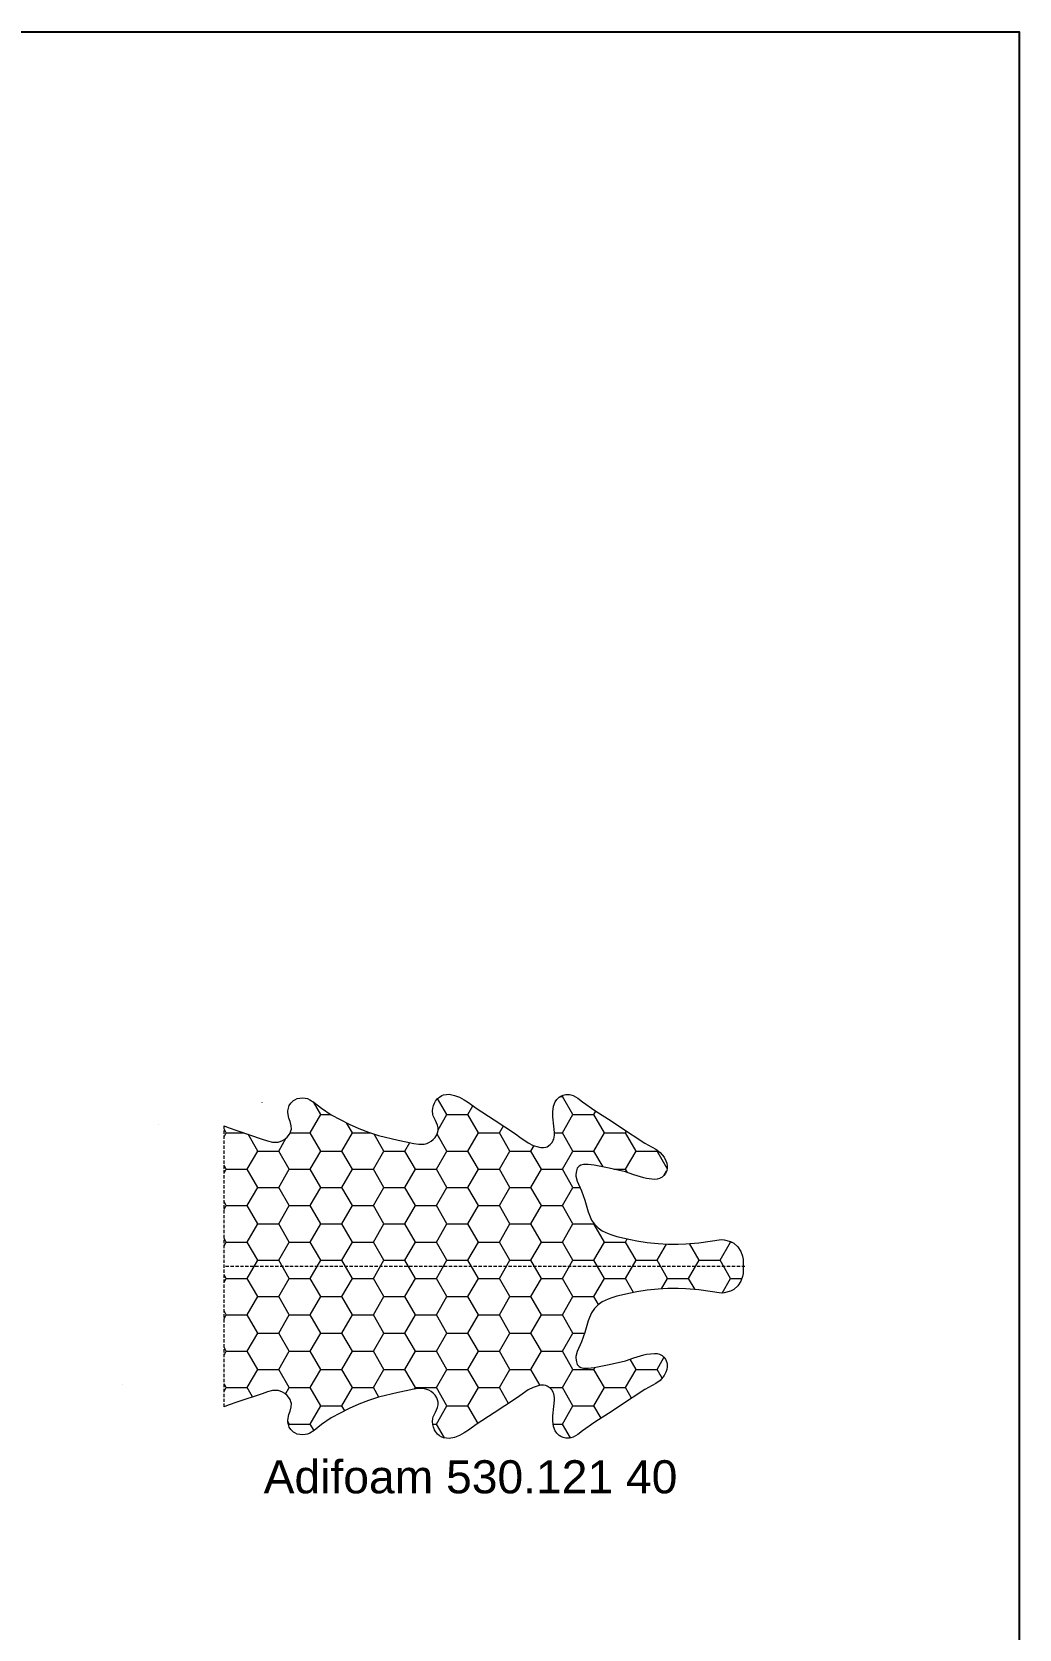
# Model space of a CAD drawing. Header units: millimetres. Extents: x 1744 to 18744, y -2272 to 2782.
# Drawn here: x 5257.2 to 5331.8, y 1722.2 to 1842.8 of the extents above; entities that cross this region are included whole.
import ezdxf

# ---------------------------------------------------------------- set-up
doc = ezdxf.new("R2010")
doc.units = ezdxf.units.MM
doc.linetypes.add('HIDDEN', pattern=[0.375, 0.25, -0.125])
doc.layers.add('2', color=3, linetype='HIDDEN', lineweight=13)
doc.layers.add('Уплотнители', color=1, linetype='Continuous', lineweight=20)
doc.styles.get("Standard").update_dxf_attribs({"font": 'arial.ttf'})

# ---------------------------------------------------------------- blocks, each defined once
blk = doc.blocks.new('Adifoam 530.121 40')
at = {"layer": 'Уплотнители', "true_color": 0x139b48}
h = blk.add_hatch(dxfattribs=at)
h.set_pattern_fill('HONEY', color=114, scale=0.5)
h.set_pattern_definition([(0, (-5098.4201, -1689.7389), (2.38125, 1.37481532), [1.5875, -3.175]), (120, (-5098.4201, -1689.7389), (-2.38125, 1.37481533), [1.5875, -3.175]), (60, (-5098.4201, -1689.7389), (5e-09, 2.74963065), [-3.175, 1.5875])])
h.paths.add_polyline_path([(-44.2, 10.67), (-44.15, 10.76), (-44.15, 10.82)])
h.paths.add_polyline_path([(-44.16, -10.65), (-44.29, -10.5), (-44.15, -10.76)])
h.paths.add_polyline_path([(-46.76, -8.96), (-46.93, -8.93), (-46.68, -9)])
h.paths.add_polyline_path([(-39.22, 10.62), (-39.22, -10.62), (-38.9, -10.49), (-38.17, -10.24), (-36.34, -9.62), (-35.93, -9.48), (-35.55, -9.38), (-35.12, -9.39), (-34.98, -9.42), (-34.8, -9.5), (-34.63, -9.6), (-34.44, -9.76), (-34.34, -9.88), (-34.23, -10.05), (-34.16, -10.23), (-34.13, -10.37), (-34.14, -10.62), (-34.22, -10.95), (-34.31, -11.19), (-34.41, -11.63), (-34.4, -11.76), (-34.36, -11.95), (-34.29, -12.14), (-34.18, -12.32), (-33.96, -12.53), (-33.88, -12.58), (-33.69, -12.67), (-33.5, -12.71), (-33.3, -12.73), (-33.08, -12.71), (-32.91, -12.67), (-32.74, -12.59), (-32.41, -12.39), (-31.85, -11.94), (-31.13, -11.44), (-29.77, -10.74), (-29.03, -10.42), (-28.3, -10.13), (-27.56, -9.89), (-26.06, -9.54), (-25.47, -9.41), (-24.89, -9.28), (-24.5, -9.22), (-24.11, -9.24), (-23.89, -9.29), (-23.74, -9.36), (-23.57, -9.46), (-23.41, -9.58), (-23.27, -9.73), (-23.14, -9.94), (-23.09, -10.08), (-23.05, -10.27), (-23.04, -10.47), (-23.08, -10.67), (-23.23, -11.02), (-23.41, -11.37), (-23.44, -11.47), (-23.47, -11.75), (-23.45, -11.95), (-23.4, -12.15), (-23.32, -12.34), (-23.24, -12.47), (-23.08, -12.67), (-22.93, -12.79), (-22.76, -12.9), (-22.63, -12.95), (-22.4, -12.99), (-22.2, -13), (-21.81, -12.92), (-21.44, -12.78), (-21.08, -12.58), (-20.75, -12.37), (-20.16, -11.95), (-18.81, -11.07), (-17.2, -10.01), (-16.88, -9.77), (-16.24, -9.33), (-15.86, -9.14), (-15.49, -9.02), (-15.29, -8.98), (-15.09, -8.97), (-14.85, -9.02), (-14.57, -9.2), (-14.44, -9.36), (-14.31, -9.58), (-14.24, -9.91), (-14.24, -10.1), (-14.29, -10.58), (-14.38, -11.29), (-14.39, -11.68), (-14.32, -12.1), (-14.19, -12.43), (-14.08, -12.6), (-13.89, -12.78), (-13.78, -12.85), (-13.6, -12.93), (-13.4, -12.98), (-13.13, -12.98), (-13.02, -12.96), (-12.83, -12.9), (-12.5, -12.7), (-12.13, -12.42), (-11.2, -11.77), (-9.9, -10.95), (-9.27, -10.51), (-7.43, -9.3), (-6.59, -8.85), (-6.28, -8.61), (-5.96, -8.25), (-5.83, -7.98), (-5.77, -7.79), (-5.74, -7.59), (-5.74, -7.39), (-5.77, -7.25), (-5.87, -7.02), (-5.99, -6.86), (-6.13, -6.74), (-6.31, -6.64), (-6.5, -6.59), (-6.69, -6.57), (-7.3, -6.63), (-7.51, -6.68), (-8.25, -6.91), (-8.88, -7.13), (-10.11, -7.42), (-10.49, -7.5), (-11.25, -7.64), (-11.7, -7.69), (-12.07, -7.69), (-12.26, -7.65), (-12.4, -7.57), (-12.53, -7.41), (-12.6, -7.22), (-12.65, -6.87), (-12.55, -6.43), (-12.22, -5.7), (-11.97, -4.99), (-11.71, -4.11), (-11.62, -3.86), (-11.45, -3.5), (-11.24, -3.18), (-10.96, -2.91), (-10.64, -2.69), (-10.2, -2.48), (-9.91, -2.37), (-9.54, -2.25), (-8.51, -2.02), (-8.02, -1.93), (-7.25, -1.81), (-6.41, -1.72), (-5.69, -1.68), (-4.91, -1.68), (-4.33, -1.7), (-3.36, -1.78), (-1.63, -2.02), (-1.43, -2.01), (-0.95, -1.88), (-0.7, -1.74), (-0.41, -1.47), (-0.17, -1.12), (-0.04, -0.76), (0, -0.53), (0, 0), (0, 0.53), (-0.04, 0.76), (-0.17, 1.12), (-0.41, 1.47), (-0.7, 1.74), (-0.95, 1.88), (-1.43, 2.01), (-1.63, 2.02), (-3.36, 1.78), (-4.33, 1.7), (-4.91, 1.68), (-5.69, 1.68), (-6.41, 1.72), (-7.25, 1.81), (-8.02, 1.93), (-8.51, 2.02), (-9.54, 2.25), (-9.91, 2.37), (-10.2, 2.48), (-10.64, 2.69), (-10.96, 2.91), (-11.24, 3.18), (-11.45, 3.5), (-11.62, 3.86), (-11.71, 4.11), (-11.97, 4.99), (-12.22, 5.7), (-12.55, 6.43), (-12.64, 6.81), (-12.64, 6.94), (-12.6, 7.22), (-12.53, 7.41), (-12.4, 7.57), (-12.26, 7.65), (-12.07, 7.69), (-11.7, 7.69), (-11.25, 7.64), (-10.49, 7.5), (-10.11, 7.42), (-8.88, 7.13), (-8.25, 6.91), (-7.51, 6.68), (-7.3, 6.63), (-6.69, 6.57), (-6.5, 6.59), (-6.31, 6.64), (-6.13, 6.74), (-5.99, 6.86), (-5.87, 7.02), (-5.77, 7.25), (-5.74, 7.39), (-5.74, 7.59), (-5.77, 7.79), (-5.83, 7.98), (-5.96, 8.25), (-6.28, 8.61), (-6.59, 8.85), (-7.43, 9.3), (-9.27, 10.51), (-9.9, 10.95), (-11.2, 11.77), (-12.13, 12.42), (-12.5, 12.7), (-12.83, 12.9), (-13.02, 12.96), (-13.13, 12.98), (-13.4, 12.98), (-13.6, 12.93), (-13.78, 12.85), (-13.89, 12.78), (-14.08, 12.6), (-14.19, 12.43), (-14.32, 12.1), (-14.39, 11.68), (-14.38, 11.29), (-14.29, 10.58), (-14.24, 10.1), (-14.24, 9.91), (-14.31, 9.58), (-14.44, 9.36), (-14.57, 9.2), (-14.85, 9.02), (-15.09, 8.97), (-15.29, 8.98), (-15.49, 9.02), (-15.86, 9.14), (-16.24, 9.33), (-16.88, 9.77), (-17.2, 10.01), (-18.81, 11.07), (-20.16, 11.95), (-20.75, 12.37), (-21.08, 12.58), (-21.44, 12.78), (-21.81, 12.92), (-22.2, 13), (-22.4, 12.99), (-22.63, 12.95), (-22.76, 12.9), (-22.93, 12.79), (-23.08, 12.67), (-23.24, 12.47), (-23.32, 12.34), (-23.4, 12.15), (-23.45, 11.95), (-23.47, 11.75), (-23.44, 11.47), (-23.41, 11.37), (-23.23, 11.02), (-23.08, 10.67), (-23.04, 10.47), (-23.05, 10.27), (-23.09, 10.08), (-23.14, 9.94), (-23.27, 9.73), (-23.41, 9.58), (-23.57, 9.46), (-23.74, 9.36), (-23.89, 9.29), (-24.11, 9.24), (-24.5, 9.22), (-24.89, 9.28), (-25.47, 9.41), (-26.06, 9.54), (-27.56, 9.89), (-28.3, 10.13), (-29.03, 10.42), (-29.77, 10.74), (-31.13, 11.44), (-31.85, 11.94), (-32.41, 12.39), (-32.74, 12.59), (-32.91, 12.67), (-33.08, 12.71), (-33.3, 12.73), (-33.5, 12.71), (-33.69, 12.67), (-33.88, 12.58), (-33.96, 12.53), (-34.18, 12.32), (-34.29, 12.14), (-34.36, 11.95), (-34.4, 11.76), (-34.41, 11.63), (-34.31, 11.19), (-34.22, 10.95), (-34.14, 10.62), (-34.13, 10.37), (-34.16, 10.23), (-34.23, 10.05), (-34.34, 9.88), (-34.44, 9.76), (-34.63, 9.6), (-34.8, 9.5), (-35.06, 9.39), (-35.55, 9.38), (-35.93, 9.48), (-36.34, 9.62), (-38.17, 10.24), (-38.9, 10.49)])
h.paths.add_polyline_path([(-49.06, 8.87), (-48.89, 8.85), (-49.06, 8.88)])
at = {"layer": '2', "color": 1}
for p, q in [((-39.22, -10.62), (-39.22, 10.62)), ((0.14, 0), (-39.22, 0))]:
    blk.add_line(p, q, dxfattribs=at)
at = {"layer": 'Уплотнители', "color": 251, "true_color": 0x636466}
blk.add_lwpolyline([(-39.22, 10.62), (-38.9, 10.49), (-38.17, 10.24), (-36.34, 9.62), (-35.93, 9.48), (-35.55, 9.38), (-35.12, 9.39), (-34.98, 9.42), (-34.8, 9.5), (-34.63, 9.6), (-34.44, 9.76), (-34.34, 9.88), (-34.23, 10.05), (-34.16, 10.23), (-34.13, 10.37), (-34.14, 10.62), (-34.22, 10.95), (-34.31, 11.19), (-34.41, 11.63), (-34.4, 11.76), (-34.36, 11.95), (-34.29, 12.14), (-34.18, 12.32), (-33.96, 12.53), (-33.88, 12.58), (-33.69, 12.67), (-33.5, 12.71), (-33.3, 12.73), (-33.08, 12.71), (-32.91, 12.67), (-32.74, 12.59), (-32.41, 12.39), (-31.85, 11.94), (-31.13, 11.44), (-29.77, 10.74), (-29.03, 10.42), (-28.3, 10.13), (-27.56, 9.89), (-26.06, 9.54), (-25.47, 9.41), (-24.89, 9.28), (-24.5, 9.22), (-24.11, 9.24), (-23.89, 9.29), (-23.74, 9.36), (-23.57, 9.46), (-23.41, 9.58), (-23.27, 9.73), (-23.14, 9.94), (-23.09, 10.08), (-23.05, 10.27), (-23.04, 10.47), (-23.08, 10.67), (-23.23, 11.02), (-23.41, 11.37), (-23.44, 11.47), (-23.47, 11.75), (-23.45, 11.95), (-23.4, 12.15), (-23.32, 12.34), (-23.24, 12.47), (-23.08, 12.67), (-22.93, 12.79), (-22.76, 12.9), (-22.63, 12.95), (-22.4, 12.99), (-22.2, 13), (-21.81, 12.92), (-21.44, 12.78), (-21.08, 12.58), (-20.75, 12.37), (-20.16, 11.95), (-18.81, 11.07), (-17.2, 10.01), (-16.88, 9.77), (-16.24, 9.33), (-15.86, 9.14), (-15.49, 9.02), (-15.29, 8.98), (-15.09, 8.97), (-14.9, 9.01), (-14.81, 9.04), (-14.57, 9.2), (-14.44, 9.36), (-14.34, 9.53), (-14.3, 9.62), (-14.24, 9.91), (-14.24, 10.1), (-14.29, 10.58), (-14.38, 11.29), (-14.39, 11.68), (-14.32, 12.1), (-14.19, 12.43), (-14.08, 12.6), (-13.89, 12.78), (-13.78, 12.85), (-13.6, 12.93), (-13.4, 12.98), (-13.13, 12.98), (-13.02, 12.96), (-12.83, 12.9), (-12.5, 12.7), (-12.13, 12.42), (-11.2, 11.77), (-9.9, 10.95), (-9.27, 10.51), (-7.43, 9.3), (-6.59, 8.85), (-6.28, 8.61), (-5.96, 8.25), (-5.83, 7.98), (-5.77, 7.79), (-5.74, 7.59), (-5.74, 7.39), (-5.77, 7.25), (-5.87, 7.02), (-5.99, 6.86), (-6.13, 6.74), (-6.31, 6.64), (-6.5, 6.59), (-6.69, 6.57), (-7.3, 6.63), (-7.51, 6.68), (-8.25, 6.91), (-8.88, 7.13), (-10.11, 7.42), (-10.49, 7.5), (-11.25, 7.64), (-11.7, 7.69), (-12.07, 7.69), (-12.26, 7.65), (-12.4, 7.57), (-12.53, 7.41), (-12.6, 7.22), (-12.64, 6.94), (-12.64, 6.81), (-12.55, 6.43), (-12.22, 5.7), (-11.97, 4.99), (-11.71, 4.11), (-11.62, 3.86), (-11.45, 3.5), (-11.24, 3.18), (-10.96, 2.91), (-10.64, 2.69), (-10.2, 2.48), (-9.91, 2.37), (-9.54, 2.25), (-8.51, 2.02), (-8.02, 1.93), (-7.25, 1.81), (-6.41, 1.72), (-5.69, 1.68), (-4.91, 1.68), (-4.33, 1.7), (-3.36, 1.78), (-1.63, 2.02), (-1.43, 2.01), (-0.95, 1.88), (-0.7, 1.74), (-0.41, 1.47), (-0.17, 1.12), (-0.04, 0.76), (0, 0.53), (0, 0), (0, -0.53), (-0.04, -0.76), (-0.17, -1.12), (-0.41, -1.47), (-0.7, -1.74), (-0.95, -1.88), (-1.43, -2.01), (-1.63, -2.02), (-3.36, -1.78), (-4.33, -1.7), (-4.91, -1.68), (-5.69, -1.68), (-6.41, -1.72), (-7.25, -1.81), (-8.02, -1.93), (-8.51, -2.02), (-9.54, -2.25), (-9.91, -2.37), (-10.2, -2.48), (-10.64, -2.69), (-10.96, -2.91), (-11.24, -3.18), (-11.45, -3.5), (-11.62, -3.86), (-11.71, -4.11), (-11.97, -4.99), (-12.22, -5.7), (-12.55, -6.43), (-12.64, -6.81), (-12.64, -6.94), (-12.6, -7.22), (-12.53, -7.41), (-12.4, -7.57), (-12.26, -7.65), (-12.07, -7.69), (-11.7, -7.69), (-11.25, -7.64), (-10.49, -7.5), (-10.11, -7.42), (-8.88, -7.13), (-8.25, -6.91), (-7.51, -6.68), (-7.3, -6.63), (-6.69, -6.57), (-6.5, -6.59), (-6.31, -6.64), (-6.13, -6.74), (-5.99, -6.86), (-5.87, -7.02), (-5.77, -7.25), (-5.74, -7.39), (-5.74, -7.59), (-5.77, -7.79), (-5.83, -7.98), (-5.96, -8.25), (-6.28, -8.61), (-6.59, -8.85), (-7.43, -9.3), (-9.27, -10.51), (-9.9, -10.95), (-11.2, -11.77), (-12.13, -12.42), (-12.5, -12.7), (-12.83, -12.9), (-13.02, -12.96), (-13.13, -12.98), (-13.4, -12.98), (-13.6, -12.93), (-13.78, -12.85), (-13.89, -12.78), (-14.08, -12.6), (-14.19, -12.43), (-14.32, -12.1), (-14.39, -11.68), (-14.38, -11.29), (-14.29, -10.58), (-14.24, -10.1), (-14.24, -9.91), (-14.3, -9.62), (-14.34, -9.53), (-14.44, -9.36), (-14.57, -9.2), (-14.81, -9.04), (-14.9, -9.01), (-15.09, -8.97), (-15.29, -8.98), (-15.49, -9.02), (-15.86, -9.14), (-16.24, -9.33), (-16.88, -9.77), (-17.2, -10.01), (-18.81, -11.07), (-20.16, -11.95), (-20.75, -12.37), (-21.08, -12.58), (-21.44, -12.78), (-21.81, -12.92), (-22.2, -13), (-22.4, -12.99), (-22.63, -12.95), (-22.76, -12.9), (-22.93, -12.79), (-23.08, -12.67), (-23.24, -12.47), (-23.32, -12.34), (-23.4, -12.15), (-23.45, -11.95), (-23.47, -11.75), (-23.44, -11.47), (-23.41, -11.37), (-23.23, -11.02), (-23.08, -10.67), (-23.04, -10.47), (-23.05, -10.27), (-23.09, -10.08), (-23.14, -9.94), (-23.27, -9.73), (-23.41, -9.58), (-23.57, -9.46), (-23.74, -9.36), (-23.89, -9.29), (-24.11, -9.24), (-24.5, -9.22), (-24.89, -9.28), (-25.47, -9.41), (-26.06, -9.54), (-27.56, -9.89), (-28.3, -10.13), (-29.03, -10.42), (-29.77, -10.74), (-31.13, -11.44), (-31.85, -11.94), (-32.41, -12.39), (-32.74, -12.59), (-32.91, -12.67), (-33.08, -12.71), (-33.3, -12.73), (-33.5, -12.71), (-33.69, -12.67), (-33.88, -12.58), (-33.96, -12.53), (-34.18, -12.32), (-34.29, -12.14), (-34.36, -11.95), (-34.4, -11.76), (-34.41, -11.63), (-34.31, -11.19), (-34.22, -10.95), (-34.14, -10.62), (-34.13, -10.37), (-34.16, -10.23), (-34.23, -10.05), (-34.34, -9.88), (-34.44, -9.76), (-34.63, -9.6), (-34.8, -9.5), (-34.98, -9.42), (-35.12, -9.39), (-35.55, -9.38), (-35.93, -9.48), (-36.34, -9.62), (-38.17, -10.24), (-38.9, -10.49), (-39.22, -10.62)], dxfattribs=at)

msp = doc.modelspace()

# ---------------------------------------------------------------- linework, layer by layer
msp.add_lwpolyline([(4962.44, 1842.837), (5331.82, 1842.837), (5331.82, 1351.036), (4962.44, 1351.036)], close=True)
at = {"layer": 'Уплотнители', "elevation": 304.044}
msp.add_lwpolyline([(5274.615, 1761.97), (5274.615, 1761.949)], dxfattribs=at)

# ---------------------------------------------------------------- block references
msp.add_blockref('Adifoam 530.121 40', (5310.975, 1749.586, 304.044))

# ---------------------------------------------------------------- texts
at = {"insert": (5274.75, 1734.94), "char_height": 2.5, "width": 32.64956, "attachment_point": 1}
msp.add_mtext('Adifoam 530.121 40', dxfattribs=at)

doc.saveas('drawing.dxf')
